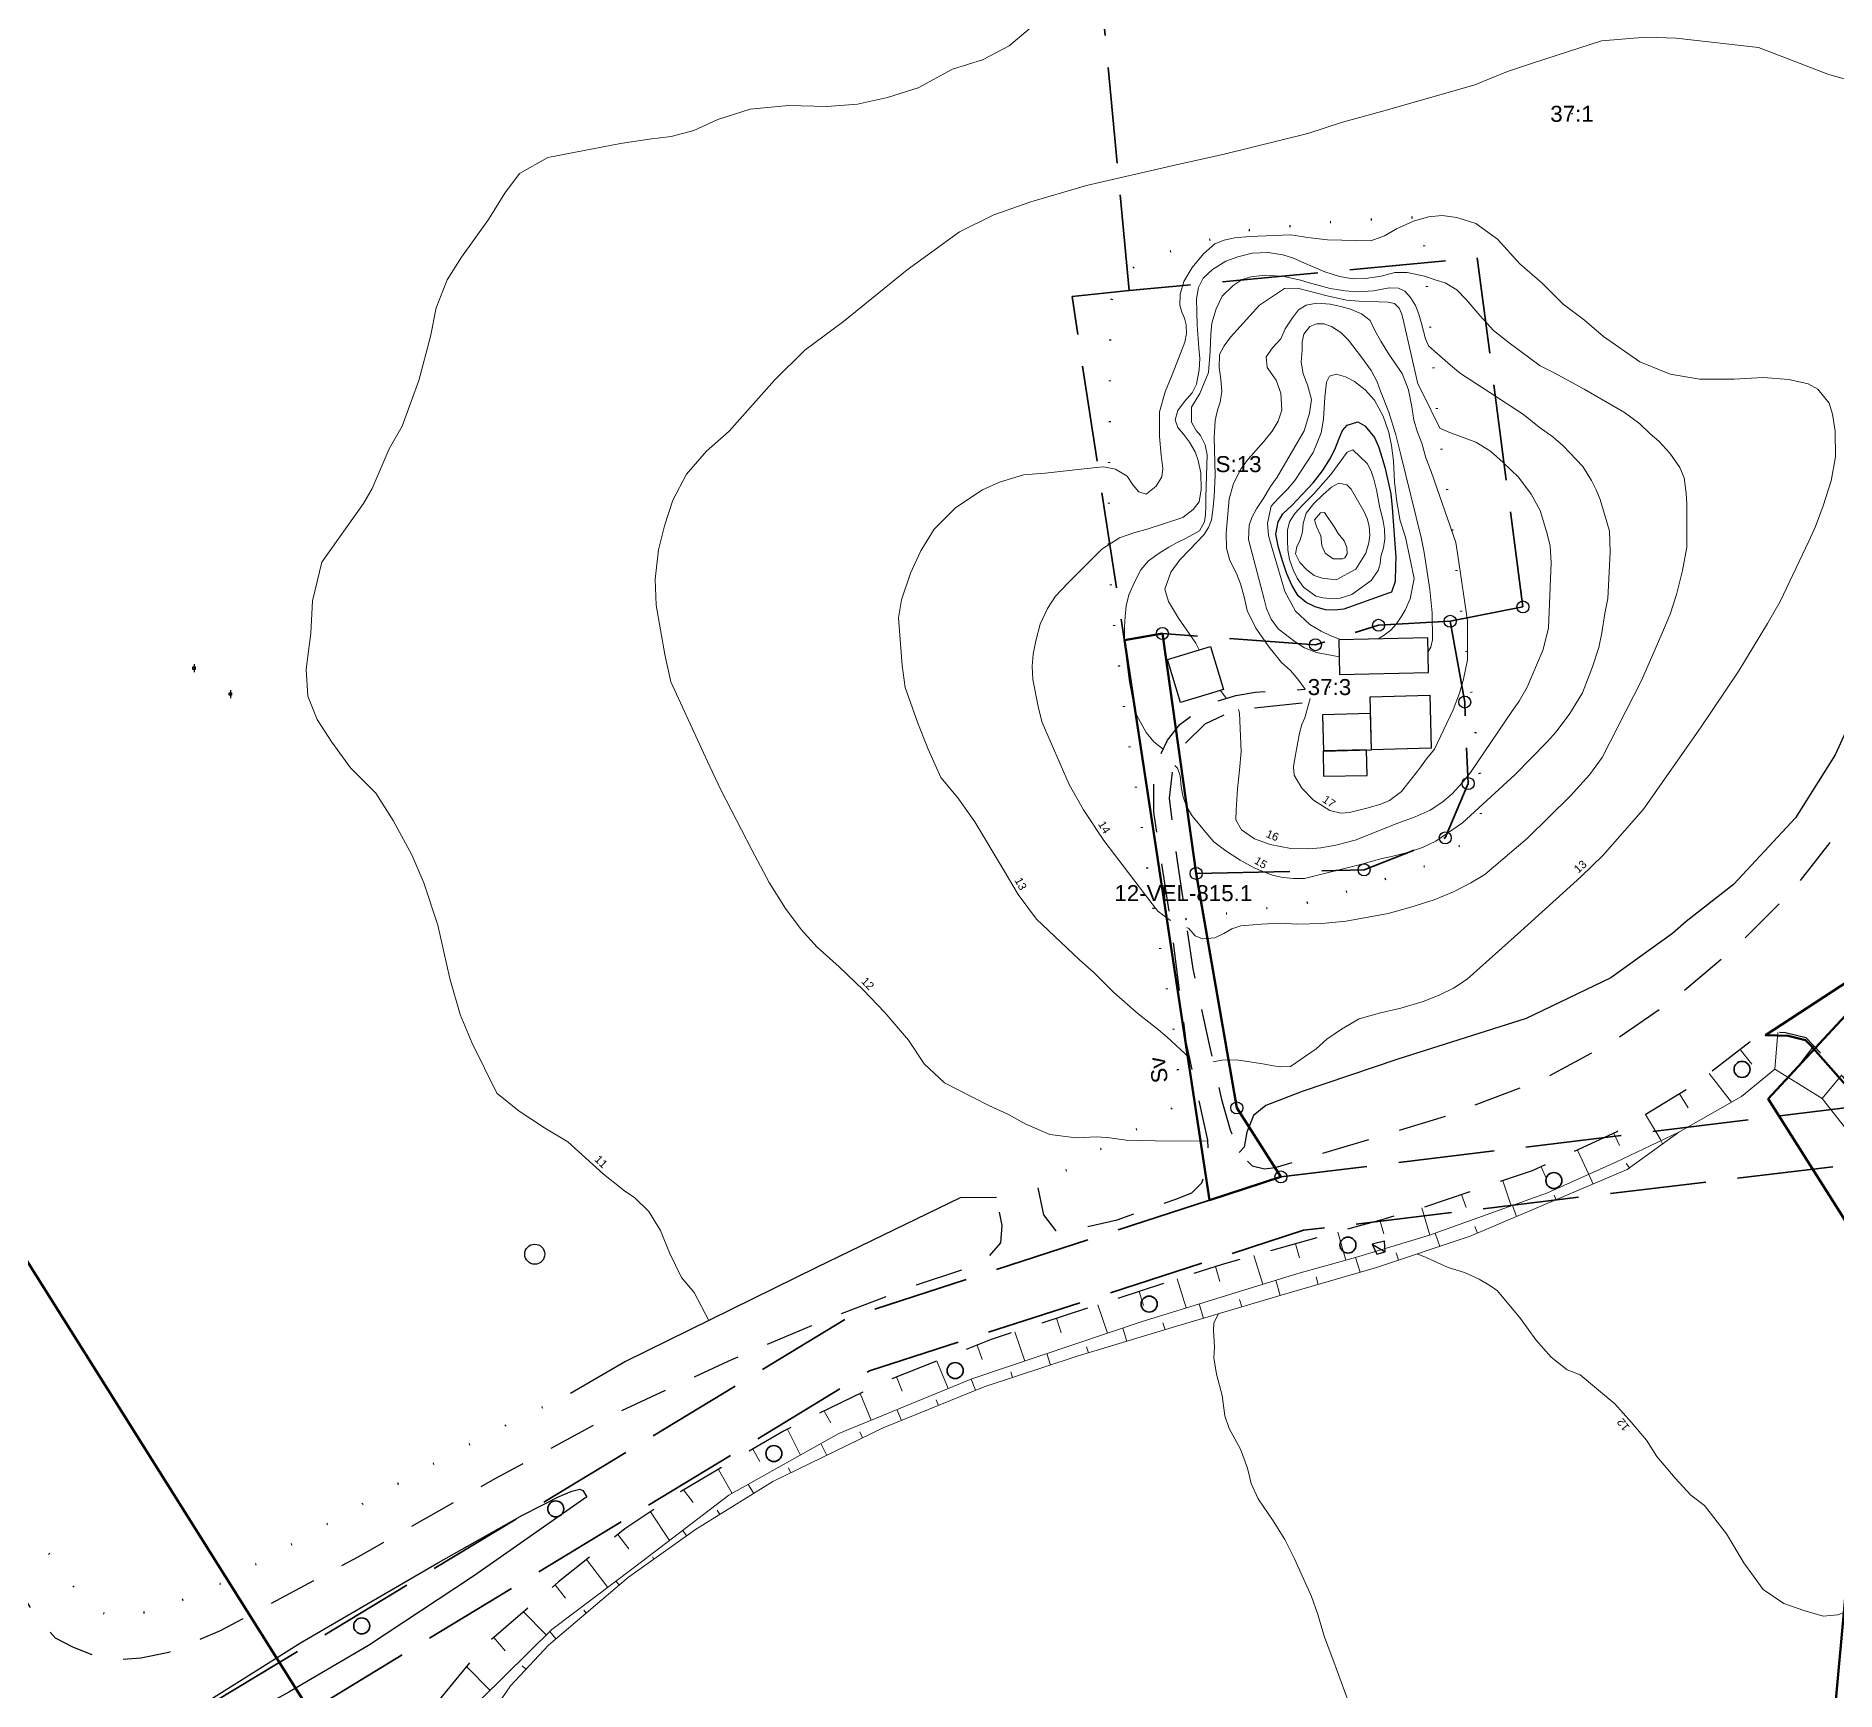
# Model space of a CAD drawing. Header units: metres. Extents: x 118176 to 120691, y 6147158 to 6149382.
# Drawn here: x 119574.7 to 119799.7, y 6147970.8 to 6148177.7 of the extents above; entities that cross this region are included whole.
import ezdxf
from ezdxf.enums import TextEntityAlignment as Align

# ---------------------------------------------------------------- set-up
doc = ezdxf.new("R2010")
doc.units = ezdxf.units.M
for name, pattern in [('Annan_avgränsning_körbana', [10, 6, -4]), ('Annan_gräns', [0]), ('Fastighetsgräns', [16, 12, -4]), ('Heldragen__fast_', [0]), ('Heldragen__skalber__', [0]), ('Heldragen_linje', [2, 1, 1]), ('Prickad__fast_', [5, 0, -5]), ('Servitutsområde', [0])]:
    doc.linetypes.add(name, pattern=pattern)
doc.layers.get('0').update_dxf_attribs({"color": 9})
for name, color, linetype, lineweight in [('BE.SK.L_LINE', 9, 'Heldragen_linje', 25), ('BET.SLÄ_LINE', 9, 'Heldragen_linje', 18), ('BOSTAD.T_LINE', 9, 'Heldragen_linje', 25), ('DIKE.K_LINE', 9, 'Heldragen_linje', 25), ('FASTGR_LINE', 7, 'Fastighetsgräns', 35), ('GAGR_LINE', 9, 'Servitutsområde', 70), ('HÖJD-10_LINE', 9, 'Heldragen__fast_', 25), ('HÖJDK-1_LINE', 9, 'Heldragen_linje', 18), ('HÖJDK-2_LINE', 9, 'Heldragen_linje', 18), ('HÖJDK-5_LINE', 9, 'Heldragen_linje', 18), ('KÖRBANK_LINE', 9, 'Annan_avgränsning_körbana', 25), ('REFUG.K_LINE', 9, 'Heldragen_linje', 25), ('RÄTTIGR_LINE', 9, 'Annan_gräns', 70), ('SKÄRMTT_LINE', 9, 'Heldragen_linje', 25), ('SLÄNTFO_LINE', 9, 'Heldragen_linje', 18), ('SLÄNTKR_LINE', 9, 'Heldragen_linje', 18), ('TBOSTT_LINE', 9, 'Heldragen_linje', 25), ('TSKÄRTT_LINE', 9, 'Heldragen_linje', 25), ('UTHUST_LINE', 9, 'Heldragen_linje', 25), ('ÄGOSL.K_LINE', 9, 'Prickad__fast_', 60)]:
    doc.layers.add(name, color=color, linetype=linetype, lineweight=lineweight)
for name, color, linetype in [('ELSTOLP_POINT', 9, 'Continuous'), ('FASTID_POINT', 9, 'Continuous'), ('FREGNRT_TEXT', 9, 'Continuous'), ('GRÄ_POINT', 9, 'Continuous'), ('HTXT1_TEXT', 9, 'Continuous'), ('HTXT2_TEXT', 9, 'Continuous'), ('HTXT5_TEXT', 9, 'Continuous'), ('P_POINT', 9, 'Continuous'), ('RUPPLYT_TEXT', 9, 'Continuous'), ('STOLP.B_POINT', 9, 'Continuous')]:
    doc.layers.add(name, color=color, linetype=linetype)
doc.styles.add('Standard_CAD', font='arial.ttf', dxfattribs={"height": 0.2})

# ---------------------------------------------------------------- blocks, each defined once
blk = doc.blocks.new('Belysningsstolpe')
at = {"color": 0, "linetype": 'Heldragen__skalber__', "lineweight": 35}
blk.add_circle((0, 0), 0.5, dxfattribs=at)
blk = doc.blocks.new('Polygonpunkt')
at = {"color": 0, "linetype": 'Heldragen__skalber__', "lineweight": 25}
blk.add_circle((0, 0), 0.5, dxfattribs=at)
blk = doc.blocks.new('Gränspunkt')
at = {"color": 0, "linetype": 'Heldragen__skalber__', "lineweight": 25}
blk.add_circle((0, 0), 0.5, dxfattribs=at)
blk = doc.blocks.new('Övr__elstolpe_')
at = {"color": 0, "linetype": 'Heldragen__skalber__', "lineweight": 25, "flags": 128}
for points in [[(-0.15, 0.15), (0.15, 0.15), (0.15, -0.15), (-0.15, -0.15), (-0.15, 0.15)], [(0, 0.5), (0, -0.5)]]:
    blk.add_lwpolyline(points, dxfattribs=at)
blk = doc.blocks.new('Rutnätspunkt_1')
at = {"color": 0, "linetype": 'Heldragen__skalber__', "lineweight": 25, "flags": 128}
for points in [[(-0.5, 0), (-0.08, 0)], [(0, 0.5), (0, 0.08)], [(0.5, 0), (0.08, 0)], [(0, -0.5), (0, -0.08)]]:
    blk.add_lwpolyline(points, dxfattribs=at)

msp = doc.modelspace()

# ---------------------------------------------------------------- linework, layer by layer
at = {"layer": 'BE.SK.L_LINE', "flags": 128}
msp.add_lwpolyline([(119741.717, 6148026.642), (119743.338, 6148025.684)], dxfattribs=at)
at = {"layer": 'BET.SLÄ_LINE', "flags": 128}
for points in [[(119792.422, 6148053.114), (119792.045, 6148048.514)], [(119787.694, 6148050.984), (119789.17, 6148049.176)], [(119796.926, 6148051.444), (119795.363, 6148049.436)], [(119783.848, 6148048.003), (119786.632, 6148044.401)], [(119800.396, 6148047.842), (119797.951, 6148044.859)], [(119780.14, 6148045.454), (119781.208, 6148043.695)], [(119775.873, 6148042.864), (119777.843, 6148039.62)], [(119771.919, 6148040.517), (119772.625, 6148038.988)], [(119767.373, 6148038.426), (119768.776, 6148035.382)], [(119778.008, 6148039.192), (119777.811, 6148039.604)], [(119762.826, 6148036.334), (119763.518, 6148034.835)], [(119773.888, 6148036.194), (119773.474, 6148036.762)], [(119758.042, 6148034.585), (119759.101, 6148031.454)], [(119769.322, 6148034.168), (119768.776, 6148035.382)], [(119752.884, 6148032.848), (119753.46, 6148031.244)], [(119759.738, 6148030.1), (119759.238, 6148031.503)], [(119764.717, 6148032.213), (119764.464, 6148032.775)], [(119742.659, 6148029.648), (119743.169, 6148027.937)], [(119747.924, 6148031.188), (119748.914, 6148027.806)], [(119737.421, 6148028.18), (119738.41, 6148024.667)], [(119750.163, 6148026.384), (119749.572, 6148028.042)], [(119754.884, 6148028.038), (119754.525, 6148028.863)], [(119726.924, 6148025.24), (119728.039, 6148021.649)], [(119732.13, 6148026.698), (119732.629, 6148024.949)], [(119740.211, 6148023.157), (119739.645, 6148025.011)], [(119744.983, 6148024.662), (119744.709, 6148025.557)], [(119722.115, 6148023.856), (119722.688, 6148022.014)], [(119734.964, 6148021.626), (119734.705, 6148022.596)], [(119712.597, 6148020.76), (119713.146, 6148018.989)], [(119717.355, 6148022.308), (119718.478, 6148018.694)], [(119730.21, 6148020.237), (119729.649, 6148022.147)], [(119707.404, 6148019.072), (119708.61, 6148015.526)], [(119720.617, 6148017.383), (119720.086, 6148019.191)], [(119725.413, 6148018.81), (119725.14, 6148019.74)], [(119702.256, 6148017.398), (119702.846, 6148015.591)], [(119711.031, 6148014.509), (119710.541, 6148016.177)], [(119715.821, 6148015.953), (119715.563, 6148016.832)], [(119692.345, 6148014.055), (119692.956, 6148012.258)], [(119697.065, 6148015.711), (119698.308, 6148012.058)], [(119706.243, 6148013.065), (119706.021, 6148013.823)], [(119687.276, 6148012.057), (119688.704, 6148008.605)], [(119701.51, 6148011.558), (119701.055, 6148012.983)], [(119682.263, 6148010.081), (119682.964, 6148008.31)], [(119692.127, 6148008.405), (119691.572, 6148009.783)], [(119696.754, 6148010.004), (119696.533, 6148010.695)], [(119677.714, 6148008.002), (119679.096, 6148004.664)], [(119687.494, 6148006.515), (119687.218, 6148007.198)], [(119673.219, 6148005.802), (119674.041, 6148004.35)], [(119682.862, 6148004.623), (119682.312, 6148005.983)], [(119668.636, 6148003.561), (119670.24, 6148000.305)], [(119678.023, 6148002.448), (119677.666, 6148003.189)], [(119664.303, 6148001.057), (119665.18, 6147999.508)], [(119673.53, 6148000.265), (119672.815, 6148001.748)], [(119659.992, 6147998.516), (119661.693, 6147995.512)], [(119669.038, 6147998.081), (119668.744, 6147998.691)], [(119655.65, 6147995.956), (119656.851, 6147994.386)], [(119664.408, 6147995.506), (119663.703, 6147996.639)], [(119660.169, 6147992.87), (119659.84, 6147993.399)], [(119651.514, 6147993.225), (119653.898, 6147989.645)], [(119647.405, 6147990.373), (119648.777, 6147988.579)], [(119656.023, 6147990.197), (119655.531, 6147990.892)], [(119643.5, 6147987.242), (119646.157, 6147983.768)], [(119651.94, 6147987.308), (119651.747, 6147987.582)], [(119647.6, 6147984.071), (119647.192, 6147984.549)], [(119639.608, 6147984.098), (119640.884, 6147982.426)], [(119635.638, 6147980.694), (119638.479, 6147977.821)], [(119643.444, 6147980.539), (119643.159, 6147980.916)], [(119631.911, 6147977.496), (119633.346, 6147975.83)], [(119639.679, 6147977.338), (119638.909, 6147978.245)], [(119628.497, 6147973.862), (119631.453, 6147970.871)], [(119635.938, 6147973.551), (119635.482, 6147973.978)]]:
    msp.add_lwpolyline(points, dxfattribs=at)
at = {"layer": 'BOSTAD.T_LINE', "flags": 128}
msp.add_lwpolyline([(119741.461, 6148095.075), (119748.927, 6148095.269), (119749.099, 6148088.633), (119741.633, 6148088.439), (119741.461, 6148095.075)], dxfattribs=at)
at = {"layer": 'DIKE.K_LINE', "flags": 128}
for points in [[(119823.32, 6148162.708), (119820.612, 6148152.861), (119815.853, 6148140.98), (119812.881, 6148128.965), (119810.687, 6148117.395), (119807.591, 6148105.567), (119803.523, 6148096.499), (119799.586, 6148087.807), (119794.602, 6148079.955), (119786.853, 6148071.605), (119780.953, 6148066.994), (119779.241, 6148065.506), (119771.557, 6148059.954), (119760.938, 6148054.881), (119744.916, 6148049.783), (119732.945, 6148045.727), (119728.409, 6148043.98), (119726.866, 6148042.744), (119726.051, 6148040.648), (119725.708, 6148038.767), (119725.096, 6148038.125)], [(119694.755, 6148032.508), (119690.205, 6148032.449), (119672.262, 6148023.732), (119648.373, 6148011.985), (119641.516, 6148007.983)]]:
    msp.add_lwpolyline(points, dxfattribs=at)
at = {"layer": 'FASTGR_LINE', "flags": 128}
for points in [[(119711.354, 6148145.841), (119702.855, 6148235.451)], [(119824.904, 6148180.8), (119822.315, 6148132.029), (119812.131, 6148045.063), (119730.308, 6148035.06)], [(119760.554, 6148106.291), (119754.841, 6148149.926), (119711.354, 6148145.841)], [(119711.354, 6148145.841), (119704.194, 6148145.085), (119721.391, 6148032.162)], [(119751.456, 6148104.506), (119760.554, 6148106.291)], [(119751.456, 6148104.506), (119742.515, 6148104.007), (119734.618, 6148101.581), (119715.487, 6148102.976), (119719.71, 6148072.989)], [(119751.456, 6148104.506), (119753.274, 6148094.416), (119753.711, 6148084.226), (119750.846, 6148077.434), (119740.699, 6148073.446), (119719.71, 6148072.989)], [(119719.71, 6148072.989), (119724.792, 6148043.685), (119730.308, 6148035.06)], [(119596.545, 6147960.795), (119678.887, 6148010.838), (119733.134, 6148028.39), (119811.396, 6148037.782), (119811.198, 6148035.889)], [(119721.391, 6148032.162), (119730.308, 6148035.06)], [(119721.391, 6148032.162), (119676.062, 6148017.397), (119551.669, 6147941.99), (119538.98, 6147942.771), (119532.406, 6147946.574), (119509.288, 6147981.926), (119498.671, 6147993.677), (119485.933, 6148004.147), (119475.349, 6148009.049), (119445.861, 6148006.115)]]:
    msp.add_lwpolyline(points, dxfattribs=at)
at = {"layer": 'GAGR_LINE', "flags": 128}
msp.add_lwpolyline([(119832.372, 6147730.09), (119828.175, 6147724.839), (119828.913, 6147720.726), (119831.883, 6147704.185), (119838.106, 6147674.931), (119845.791, 6147644.572), (119849.725, 6147631.648), (119840.661, 6147626.796), (119832.061, 6147660.074), (119823.883, 6147698.951), (119816.751, 6147740.814), (119812.207, 6147774.449), (119808.704, 6147818.815), (119806.629, 6147851.94), (119804.368, 6147895.771), (119803.042, 6147939.654), (119805.835, 6147976.74), (119809.242, 6148028.863), (119806.804, 6148036.438), (119804.644, 6148040.954), (119801.235, 6148046.165), (119796.504, 6148051.513), (119795.878, 6148052.139), (119793.722, 6148052.693), (119790.873, 6148052.761), (119801.313, 6148059.612), (119801.086, 6148058.329), (119801.853, 6148055.271), (119805.331, 6148051.591), (119809.507, 6148045.685), (119812.004, 6148040.369), (119814.103, 6148035.54), (119815.636, 6148029.979), (119816.057, 6148025.601), (119814.063, 6147999.114), (119812.551, 6147975.757), (119811.246, 6147956.431), (119811.049, 6147940.166), (119812.262, 6147908.367), (119814.149, 6147873.678), (119814.857, 6147853.93), (119816.005, 6147830.312), (119823.327, 6147823.821), (119895.71, 6147828.899), (119930.459, 6147831.275), (119965.217, 6147833.652), (119999.966, 6147836.028), (120034.714, 6147838.404), (120031.749, 6147891.37), (120033.741, 6147891.554), (120034.061, 6147888.151), (120036.709, 6147838.54), (120044.982, 6147771.812), (120046.498, 6147755.663), (120016.528, 6147753.395), (119987.532, 6147751.2), (119957.16, 6147748.9), (119957.981, 6147742.231), (119942.384, 6147740.597), (119924.12, 6147738.701), (119893.723, 6147735.367), (119863.336, 6147732.043), (119843.481, 6147730.712), (119834.401, 6147730.218), (119832.372, 6147730.09)], dxfattribs=at)
at = {"layer": 'HÖJD-10_LINE', "flags": 128}
for points in [[(119744.117, 6148108.14), (119743.877, 6148108.052), (119738.148, 6148106.004), (119736.996, 6148105.875), (119735.887, 6148105.955), (119734.604, 6148106.298), (119733.473, 6148106.834), (119732.462, 6148107.705), (119731.653, 6148109.001), (119731.061, 6148110.447), (119730.526, 6148111.945), (119729.992, 6148113.746), (119729.684, 6148115.405), (119729.973, 6148116.953), (119730.543, 6148117.931), (119731.666, 6148118.993), (119734.316, 6148121.788), (119735.513, 6148123.299), (119736.506, 6148124.907), (119737.13, 6148126.17), (119737.528, 6148127.256), (119738.013, 6148128.337), (119738.584, 6148129.025), (119739.934, 6148129.414), (119740.786, 6148128.926), (119740.826, 6148128.909)], [(119740.826, 6148128.909), (119742.002, 6148127.456), (119742.506, 6148126.332), (119742.975, 6148124.881), (119743.321, 6148123.61), (119744.055, 6148120.42), (119744.225, 6148118.728), (119744.673, 6148112.474), (119744.633, 6148111.472), (119744.599, 6148109.486), (119744.117, 6148108.14)]]:
    msp.add_lwpolyline(points, dxfattribs=at)
at = {"layer": 'HÖJDK-1_LINE', "flags": 128}
for points in [[(119825.091, 6148228.843), (119824.384, 6148226.714), (119821.052, 6148220.537), (119816.382, 6148217.217), (119811.309, 6148213.956), (119807.128, 6148210.339), (119803.43, 6148208.687), (119798.65, 6148207.485), (119787.966, 6148205.42), (119780.909, 6148205.193), (119771.211, 6148204.792), (119764.332, 6148203.681), (119759.21, 6148201.741), (119755.1, 6148199.718), (119751.964, 6148198.595), (119749.07, 6148196.619), (119745.897, 6148193.994), (119742.153, 6148191.393), (119734.65, 6148188.974), (119727.962, 6148188.522), (119715.422, 6148186.498), (119708.568, 6148183.819), (119704.218, 6148182.281), (119700.264, 6148179.729), (119696.338, 6148176.441), (119693.019, 6148174.674), (119689.246, 6148173.52), (119684.948, 6148171.159), (119681.117, 6148169.946), (119677.397, 6148169.12), (119673.549, 6148168.825), (119668.768, 6148168.951), (119663.96, 6148168.506), (119659.93, 6148167.211), (119656.913, 6148165.831), (119654.106, 6148165.072), (119651.358, 6148164.756), (119647.768, 6148164.215), (119638.688, 6148162.451), (119635.123, 6148160.452), (119633.29, 6148158.024), (119631.255, 6148154.73), (119627.899, 6148150.015), (119626.096, 6148147.172), (119624.734, 6148143.691), (119624.004, 6148140.082), (119622.534, 6148134.599), (119620.484, 6148128.911), (119618.856, 6148126.054), (119616.721, 6148121.087), (119615.625, 6148119.211), (119610.404, 6148111.899), (119609.245, 6148107.082), (119609.046, 6148103.036), (119608.482, 6148098.507), (119608.681, 6148095.162), (119609.849, 6148092.243), (119611.667, 6148089.415), (119614.002, 6148086.189), (119617.189, 6148083.025), (119619.359, 6148079.622), (119621.654, 6148075.3), (119623.16, 6148071.833), (119624.925, 6148066.532), (119626.402, 6148059.867), (119627.732, 6148055.353), (119629.159, 6148051.865), (119632.314, 6148045.528), (119635.076, 6148043.266), (119638.258, 6148041.182), (119641.16, 6148039.431), (119645.62, 6148035.419), (119648.251, 6148033.329), (119649.564, 6148032.441), (119651.317, 6148030.754), (119652.735, 6148028.368), (119653.879, 6148025.561), (119655.362, 6148022.508), (119656.946, 6148020.618), (119658.779, 6148017.102)], [(119718.919, 6148049.909), (119716.046, 6148052.56), (119714.769, 6148053.661), (119712.448, 6148055.459), (119709.417, 6148058.102), (119707.004, 6148060.538), (119705.096, 6148062.236), (119699.76, 6148067.29), (119697.459, 6148070.354), (119695.699, 6148073.336), (119692.03, 6148079.435), (119689.905, 6148082.424), (119687.79, 6148085.002), (119686.216, 6148088.528), (119684.921, 6148091.786), (119683.33, 6148096.243), (119682.949, 6148098.969), (119682.506, 6148104.918), (119682.894, 6148107.197), (119683.984, 6148110.504), (119685.277, 6148113.329), (119686.96, 6148116.017), (119689.675, 6148118.719), (119693, 6148120.92), (119695.132, 6148121.871), (119698.138, 6148122.81), (119700.822, 6148122.998), (119707.205, 6148123.709), (119708.127, 6148123.807), (119709.647, 6148123.509), (119711.084, 6148122.63), (119711.814, 6148121.561), (119712.534, 6148120.673), (119713.477, 6148120.398), (119714.694, 6148121.389), (119715.427, 6148122.576), (119715.554, 6148123.579), (119715.327, 6148125.247), (119715.126, 6148127.6), (119715.146, 6148130.682), (119715.835, 6148133.186), (119716.72, 6148135.298), (119718.293, 6148139.369), (119718.498, 6148140.462), (119718.442, 6148141.54), (119718.231, 6148142.408), (119717.899, 6148143.147), (119717.682, 6148143.996), (119717.727, 6148145.396), (119718.154, 6148146.962), (119719.196, 6148148.704), (119720.608, 6148150.413), (119722.049, 6148151.676), (119723.197, 6148152.133), (119724.484, 6148152.41), (119726.361, 6148152.593), (119731.55, 6148152.782), (119733.675, 6148152.466), (119736.126, 6148152.191), (119741.538, 6148152.035), (119743.263, 6148152.679), (119744.752, 6148153.565), (119746.884, 6148154.522), (119748.739, 6148155.042), (119750.457, 6148155.205), (119752.277, 6148154.954), (119754.675, 6148154.239), (119757.37, 6148152.277), (119760.154, 6148149.186), (119762.953, 6148146.763), (119765.599, 6148144.133), (119768.263, 6148142.13), (119770.621, 6148140.079), (119775.177, 6148136.918), (119778.948, 6148135.372), (119782.648, 6148134.76), (119786.971, 6148134.77), (119790.592, 6148134.979), (119793.795, 6148134.73), (119796.206, 6148134.181), (119797.404, 6148133.521), (119798.812, 6148131.775), (119799.248, 6148130.394), (119799.584, 6148128.25), (119799.622, 6148125.054), (119799.068, 6148122.038), (119798.1, 6148118.914), (119797.143, 6148116.369), (119796.295, 6148114.537), (119792.717, 6148106.996), (119791.136, 6148104.219), (119787.525, 6148098.318), (119782.751, 6148091.174), (119775.615, 6148081.012), (119770.59, 6148075.269), (119767.786, 6148072.579), (119760.286, 6148065.795), (119753.6, 6148059.8), (119751.894, 6148058.666), (119750.077, 6148057.797), (119748.093, 6148056.997), (119745.306, 6148056.149), (119742.768, 6148055.591), (119740.097, 6148054.826), (119737.858, 6148053.55), (119736.033, 6148052.286), (119734.704, 6148051.076), (119731.519, 6148048.853), (119730.278, 6148048.817), (119729.33, 6148048.94), (119728.027, 6148049.187), (119725.032, 6148049.658), (119723.877, 6148049.685), (119722.938, 6148049.637), (119721.83, 6148049.429)], [(119733.331, 6148096.02), (119732.409, 6148097.269), (119731.491, 6148098.336), (119730.359, 6148099.351), (119728.841, 6148101.27), (119727.18, 6148103.647), (119726.095, 6148105.871), (119725.702, 6148107.544), (119725.245, 6148109.174), (119724.766, 6148110.475), (119723.921, 6148112.118), (119723.514, 6148113.654), (119723.473, 6148115.501), (119723.817, 6148119.827), (119724.376, 6148121.707), (119725.322, 6148123.593), (119726.211, 6148124.767), (119728.169, 6148126.96), (119729.207, 6148128.249), (119729.96, 6148129.529), (119730.408, 6148130.901), (119730.274, 6148133.023), (119729.711, 6148134.647), (119728.566, 6148136.202), (119728.451, 6148137.559), (119729.269, 6148138.676), (119730.312, 6148139.797), (119730.853, 6148141.039), (119731.747, 6148142.447), (119732.495, 6148143.433), (119733.475, 6148144.03), (119734.787, 6148144.275), (119736.47, 6148144.134), (119737.806, 6148143.863), (119739.018, 6148143.494), (119740.383, 6148142.942), (119741.463, 6148142.087), (119741.995, 6148140.927), (119742.781, 6148139.508), (119743.878, 6148137.778), (119745.449, 6148135.49), (119746.24, 6148133.431), (119746.648, 6148131.309), (119746.91, 6148129.626), (119747.391, 6148128.146), (119747.905, 6148126.766), (119748.402, 6148124.942), (119749.08, 6148123.214), (119752.181, 6148114.355), (119752.422, 6148112.74), (119753.619, 6148104.547), (119753.635, 6148099.675), (119753.106, 6148097.269), (119752.635, 6148095.514), (119751.826, 6148093.424), (119749.49, 6148088.534), (119748.52, 6148087.296), (119747.675, 6148086.131), (119745.375, 6148083.228), (119743.889, 6148082.093), (119742.797, 6148081.644), (119741.196, 6148081.208), (119738.877, 6148080.629), (119737.797, 6148080.532), (119736.403, 6148080.874), (119734.38, 6148082.132), (119732.897, 6148083.67), (119731.961, 6148085.293), (119731.869, 6148086.304), (119732.047, 6148087.358), (119732.633, 6148090.509), (119732.908, 6148091.591), (119733.3, 6148092.45), (119733.771, 6148094.095), (119733.944, 6148094.847)], [(119737.849, 6148102.208), (119736.478, 6148102.728), (119735.319, 6148103.275), (119733.919, 6148104.089), (119732.12, 6148105.786), (119730.776, 6148108.222), (119730.345, 6148109.795), (119729.245, 6148113.48), (119728.749, 6148115.209), (119728.643, 6148116.771), (119729.102, 6148118.913), (119729.994, 6148119.894), (119731.145, 6148121.009), (119732.022, 6148122.089), (119734.317, 6148125.586), (119735.319, 6148128.073), (119735.629, 6148129.759), (119735.782, 6148132.528), (119735.993, 6148134.398), (119736.379, 6148135.156), (119737.221, 6148135.372), (119738.369, 6148135.066), (119739.481, 6148134.465), (119740.824, 6148133.419), (119741.98, 6148132.154), (119743.093, 6148130.148), (119743.798, 6148128.087), (119744.142, 6148126.465), (119744.365, 6148124.551), (119744.491, 6148121.954), (119744.807, 6148119.426), (119745.225, 6148117.056), (119745.873, 6148115.027), (119746.951, 6148109.857), (119746.443, 6148107.307), (119745.838, 6148105.877), (119745.342, 6148105.046), (119744.721, 6148104.154), (119744.042, 6148103.391), (119743.211, 6148102.751), (119742.459, 6148102.307)], [(119741.578, 6148109.609), (119739.168, 6148107.856), (119737.703, 6148107.398), (119736.885, 6148107.322), (119735.544, 6148107.43), (119734.665, 6148107.638), (119733.136, 6148108.781), (119732.332, 6148109.913), (119731.835, 6148110.939), (119731.392, 6148112.21), (119731.188, 6148113.381), (119731.107, 6148114.584), (119731.132, 6148115.889), (119731.383, 6148116.946), (119732.028, 6148117.959), (119733.024, 6148119.071), (119734.376, 6148120.378), (119736.558, 6148122.837), (119738.584, 6148125.629), (119739.273, 6148125.924)], [(119739.273, 6148125.924), (119741.078, 6148124.242), (119741.587, 6148123.284), (119741.899, 6148122.277), (119742.252, 6148120.944), (119742.625, 6148118.908), (119743.064, 6148117.005), (119743.248, 6148116.021), (119743.307, 6148114.792), (119743.119, 6148113.677), (119742.806, 6148112.619), (119742.696, 6148111.684), (119742.471, 6148110.861), (119741.578, 6148109.609)], [(119738.306, 6148112.433), (119737.987, 6148112.306), (119736.846, 6148112.326), (119735.85, 6148113.021), (119735.42, 6148113.962), (119735.28, 6148115.198), (119734.739, 6148116.351), (119734.508, 6148117.179), (119735.242, 6148118.054), (119735.748, 6148118.114)], [(119735.735, 6148118.112), (119737.05, 6148116.192), (119737.468, 6148115.487), (119738.21, 6148114.577), (119738.547, 6148113.734), (119738.582, 6148112.926), (119738.306, 6148112.433)]]:
    msp.add_lwpolyline(points, dxfattribs=at)
at = {"layer": 'HÖJDK-2_LINE', "flags": 128}
for points in [[(119721.172, 6148039.57), (119716.451, 6148039.524), (119710.954, 6148039.646), (119708.899, 6148039.961), (119707.296, 6148040.06), (119704.701, 6148039.964), (119701.427, 6148040.384), (119698.436, 6148041.672), (119696.24, 6148042.886), (119693.813, 6148043.984), (119688.264, 6148046.832), (119685.704, 6148049.218), (119683.736, 6148052.167), (119680.8, 6148055.594), (119678.087, 6148058.444), (119675.1, 6148061.327), (119672.331, 6148063.772), (119670.354, 6148065.992), (119668.366, 6148068.612), (119666.338, 6148071.84), (119664.179, 6148075.938), (119660.297, 6148083.457), (119658.621, 6148086.991), (119654.058, 6148096.925), (119653.285, 6148100.339), (119652.205, 6148106.528), (119652.099, 6148109.756), (119652.489, 6148113.417), (119653.25, 6148116.446), (119654.308, 6148119.646), (119656.005, 6148122.882), (119658.52, 6148125.757), (119661.339, 6148128.28), (119667.003, 6148134.649), (119670.816, 6148138.395), (119675.64, 6148141.984), (119683.572, 6148148.421), (119690.147, 6148153.164), (119694.429, 6148155.284), (119699.054, 6148156.924), (119706.002, 6148158.981), (119717.203, 6148161.53), (119723.057, 6148162.838), (119733.665, 6148165.464), (119738.006, 6148166.87), (119743.328, 6148168.352), (119754.542, 6148171.547), (119758.625, 6148173.205), (119761.884, 6148174.315), (119770.386, 6148177.028), (119775.972, 6148177.49), (119779.707, 6148177.368), (119790.008, 6148176.194), (119793.57, 6148174.82), (119798.67, 6148172.898), (119809.512, 6148169.777), (119812.473, 6148169.023), (119813.389, 6148168.937), (119814.85, 6148168.964), (119816.561, 6148169.215), (119818.635, 6148170.347), (119820.545, 6148172.147), (119821.373, 6148173.477), (119822.083, 6148174.968), (119822.579, 6148176.488)], [(119716.511, 6148067.095), (119714.925, 6148068.268), (119713.904, 6148069.553), (119708.167, 6148077.127), (119705.616, 6148080.943), (119703.825, 6148084.121), (119700.472, 6148091.849), (119699.992, 6148093.666), (119699.298, 6148097.24), (119699.214, 6148098.897), (119699.32, 6148100.397), (119699.65, 6148102.08), (119700.226, 6148104.13), (119701.13, 6148106.102), (119702.116, 6148107.649), (119703.656, 6148109.273), (119707.909, 6148113.538), (119710.129, 6148114.932), (119711.909, 6148115.57), (119713.706, 6148116.059), (119718.034, 6148117.495), (119719.345, 6148118.482), (119720.094, 6148119.426), (119720.342, 6148120.977), (119720.293, 6148123.045), (119719.963, 6148124.61), (119719.599, 6148125.689), (119718.883, 6148126.883), (119718.137, 6148127.873), (119717.411, 6148128.739), (119717.069, 6148129.665), (119717.413, 6148130.837), (119718.248, 6148131.975), (119719.226, 6148133.062), (119719.756, 6148134.159), (119720.094, 6148135.951), (119720.151, 6148137.337), (119720.048, 6148138.652), (119719.85, 6148141.55), (119719.77, 6148144.804), (119719.981, 6148146.2), (119720.595, 6148147.38), (119721.763, 6148148.464), (119723.434, 6148149.496), (119724.898, 6148150.055), (119726.721, 6148150.512), (119728.708, 6148150.587), (119730.531, 6148150.285), (119731.873, 6148149.895), (119732.858, 6148149.432), (119735.808, 6148148.158), (119737.631, 6148147.582), (119739.348, 6148147.321), (119740.89, 6148147.344), (119742.838, 6148147.633), (119744.543, 6148148.078), (119746.101, 6148148.112), (119748.267, 6148147.616), (119749.705, 6148147.126), (119750.844, 6148146.794), (119752.31, 6148145.928), (119753.476, 6148144.731), (119755.201, 6148142.689), (119756.86, 6148140.866), (119758.813, 6148139.305), (119762.71, 6148136.451), (119764.463, 6148135.558), (119768.225, 6148133.525), (119773.265, 6148130.581), (119775.173, 6148129.168), (119776.474, 6148127.931), (119777.523, 6148127.005), (119778.898, 6148125.498), (119780.166, 6148123.742), (119780.717, 6148122.422), (119780.955, 6148120.513), (119781.044, 6148119.144), (119781.021, 6148113.763), (119780.497, 6148110.863), (119779.763, 6148107.859), (119778.974, 6148105.383), (119777.785, 6148102.634), (119775.389, 6148097.114), (119770.445, 6148087.483), (119768.871, 6148085.311), (119766.507, 6148082.7), (119761.118, 6148077.396), (119755.789, 6148072.864), (119754.034, 6148071.817), (119751.862, 6148070.703), (119749.478, 6148069.7), (119746.548, 6148068.766), (119743.691, 6148068.001), (119738.472, 6148067.007), (119735.424, 6148066.721), (119732.28, 6148066.647), (119730.252, 6148066.779), (119727.85, 6148066.673), (119725.274, 6148066.461), (119724.152, 6148066.068), (119723.162, 6148065.502), (119722.035, 6148064.951), (119720.491, 6148064.817), (119719.594, 6148065.179), (119718.805, 6148066.091), (119718.542, 6148066.236)], [(119720.073, 6148100.947), (119719.66, 6148101.766), (119717.489, 6148104.891), (119716.233, 6148106.963), (119715.802, 6148108.507), (119716.555, 6148110.656), (119717.672, 6148112.2), (119718.895, 6148113.434), (119720.654, 6148115.302), (119721.236, 6148116.225), (119721.621, 6148117.174), (119721.81, 6148118.413), (119721.956, 6148120.109), (119722.09, 6148122.769), (119721.941, 6148127.46), (119722.074, 6148129.598), (119722.385, 6148130.896), (119722.728, 6148131.904), (119722.921, 6148133.226), (119722.791, 6148134.748), (119722.574, 6148136.237), (119722.63, 6148137.857), (119723.192, 6148138.946), (119724, 6148140.002), (119727.637, 6148144.032), (119730.757, 6148146.085), (119732.358, 6148146.148), (119733.684, 6148145.821), (119736.087, 6148145.177), (119738.514, 6148144.656), (119740.086, 6148144.505), (119741.501, 6148144.462), (119743.684, 6148144.383), (119744.483, 6148144.203), (119745.103, 6148143.633), (119745.432, 6148142.879), (119745.649, 6148141.845), (119747.427, 6148134.189), (119747.951, 6148133.132), (119750.16, 6148128.63), (119751.374, 6148128.098), (119752.678, 6148127.658), (119754.687, 6148126.881), (119756.479, 6148125.763), (119758.084, 6148124.36), (119759.989, 6148122.51), (119761.565, 6148120.398), (119762.72, 6148118.333), (119763.512, 6148115.716), (119763.967, 6148113.949), (119764.085, 6148111.794), (119763.759, 6148103.696), (119763.098, 6148100.991), (119762.387, 6148099.308), (119761.066, 6148096.279), (119760.085, 6148094.532), (119759.149, 6148093.222), (119754.02, 6148085.607), (119752.957, 6148084.307), (119751.695, 6148082.939), (119750.435, 6148081.847), (119748.962, 6148080.896), (119747.085, 6148080.048), (119744.911, 6148079.292), (119739.603, 6148077.161), (119737.161, 6148076.505), (119735.294, 6148076.192), (119733.759, 6148076.081), (119731.531, 6148076.118), (119728.979, 6148076.607), (119727.021, 6148077.33), (119725.367, 6148078.456), (119724.68, 6148079.708), (119724.709, 6148080.89), (119724.863, 6148083.549), (119725.131, 6148085.883), (119725.332, 6148088.236), (119725.142, 6148093.012), (119724.999, 6148093.46)], [(119737.585, 6148100.064), (119734.768, 6148100.598), (119733.249, 6148101.194), (119732.09, 6148101.932), (119729.963, 6148103.546), (119729.105, 6148104.756), (119728.512, 6148106.12), (119728.23, 6148107.268), (119726.265, 6148114.712), (119726.342, 6148116.523), (119726.686, 6148117.468), (119727.231, 6148118.544), (119728.093, 6148119.79), (119729.02, 6148121.334), (119729.836, 6148122.507), (119733.198, 6148128.315), (119733.887, 6148130.495), (119734.129, 6148132.212), (119733.636, 6148134.037), (119733.083, 6148135.418), (119732.832, 6148136.895), (119732.953, 6148138.4), (119732.953, 6148139.447), (119733.176, 6148140.387), (119733.929, 6148141.355), (119734.75, 6148141.675), (119735.687, 6148141.68), (119736.632, 6148141.332), (119737.776, 6148140.58), (119738.752, 6148139.623), (119740.388, 6148137.523), (119741.588, 6148135.847), (119742.317, 6148134.446), (119742.762, 6148133.272), (119743.781, 6148130.632), (119744.655, 6148127.816), (119745.29, 6148125.293), (119747.826, 6148114.974), (119748.219, 6148113.088), (119748.924, 6148108.461), (119749.229, 6148105.576), (119749.245, 6148102.183), (119749.032, 6148101.261), (119748.701, 6148100.716)], [(119739.678, 6148111.011), (119737.225, 6148109.687), (119735.451, 6148109.903), (119734.471, 6148110.237), (119733.544, 6148110.943), (119732.675, 6148111.848), (119732.136, 6148112.932), (119732.281, 6148113.83), (119732.727, 6148114.679), (119732.991, 6148115.665), (119733.101, 6148116.744), (119733.476, 6148118.011), (119734.413, 6148119.21), (119735.59, 6148120.364), (119736.606, 6148121.28), (119737.548, 6148121.752), (119738.559, 6148121.548), (119739.071, 6148121.008)], [(119739.071, 6148121.008), (119740.654, 6148118.265), (119741.067, 6148117.34), (119741.343, 6148116.377), (119741.405, 6148115.259), (119741.273, 6148114.304), (119740.897, 6148113.031), (119739.678, 6148111.011)], [(119723.452, 6148094.877), (119722.744, 6148095.871)], [(119806.403, 6147979.623), (119806.365, 6147979.662), (119803.209, 6147980.944), (119801.505, 6147980.975), (119799.896, 6147980.336), (119798.096, 6147980.178), (119795.668, 6147980.88), (119793.171, 6147981.762), (119790.6, 6147983.513), (119788.18, 6147986.825), (119786.004, 6147990.449), (119783.229, 6147993.991), (119781.555, 6147995.312), (119779.587, 6147997.434), (119777.295, 6148000.133), (119775.985, 6148002.154), (119774.111, 6148004.392), (119772.02, 6148006.711), (119767.698, 6148010.311), (119766.099, 6148010.953), (119764.068, 6148012.558), (119762.176, 6148014.686), (119760.253, 6148017.357), (119757.38, 6148020.837), (119756.41, 6148021.509), (119755.103, 6148022.28), (119753.243, 6148023.11), (119751.223, 6148023.742), (119748.451, 6148025.007), (119747.352, 6148025.449)], [(119722.456, 6148017.93), (119721.903, 6148016.772), (119721.886, 6148015.906), (119721.994, 6148013.806), (119721.907, 6148012.443), (119722.267, 6148010.407), (119722.961, 6148007.742), (119723.295, 6148005.213), (119723.834, 6148003.639), (119725.272, 6148001.06), (119726.123, 6147998.685), (119726.576, 6147996.754), (119727.459, 6147994.852), (119729.325, 6147992.104), (119730.781, 6147989.769), (119732.017, 6147987.341), (119734.135, 6147982.626), (119734.911, 6147980.369), (119735.731, 6147977.556), (119736.906, 6147974.478), (119739.205, 6147968.23), (119739.57, 6147965.644), (119739.865, 6147962.657), (119740.052, 6147957.888), (119739.779, 6147954.026), (119739.532, 6147951.924), (119738.988, 6147948.447), (119738.698, 6147945.824), (119738.216, 6147942.693), (119737.944, 6147941.357), (119737.675, 6147940.317), (119737.085, 6147939.175), (119735.928, 6147937.146), (119734.688, 6147935.597), (119733.338, 6147934.071), (119732.268, 6147932.577), (119731.841, 6147931.83), (119730.942, 6147929.328), (119730.724, 6147928.394), (119730.135, 6147927.452), (119729.525, 6147926.649), (119728.975, 6147925.284), (119728.566, 6147923.752), (119728.617, 6147922.812), (119728.859, 6147921.377), (119728.982, 6147920.177), (119729.199, 6147919.075), (119729.351, 6147917.977), (119729.992, 6147914.606), (119730.593, 6147913.022), (119732.091, 6147909.466), (119732.408, 6147908.122), (119732.541, 6147906.82), (119732.768, 6147905.702), (119732.888, 6147904.819), (119732.95, 6147903.672), (119732.821, 6147902.828), (119732.186, 6147902.287), (119730.507, 6147902.58), (119729.205, 6147903.224), (119728.359, 6147903.318), (119727.574, 6147903.038), (119723.322, 6147901.71), (119721.52, 6147901.059), (119720.317, 6147900.591), (119719.021, 6147900.371), (119717.359, 6147900.517), (119715.263, 6147901.232), (119713.644, 6147902.073), (119712.529, 6147903.017), (119711.028, 6147904.637), (119708.383, 6147907.695), (119707.923, 6147909.146), (119707.642, 6147910.577), (119708.081, 6147912.486), (119708.404, 6147914.555), (119709.003, 6147916.494), (119710.96, 6147919.739), (119712.229, 6147922.139), (119711.913, 6147924.764), (119710.661, 6147927.469), (119709.391, 6147928.477), (119707.564, 6147929.493), (119705.839, 6147930.002), (119703.479, 6147930.106), (119701.041, 6147929.884), (119698.763, 6147929.986), (119696.353, 6147930.926), (119693.969, 6147932.231), (119690.968, 6147934.045), (119687.731, 6147935.351), (119685.294, 6147935.526), (119682.842, 6147935.118), (119680.034, 6147934.342), (119675.43, 6147933.104), (119672.865, 6147932.654), (119667.962, 6147931.751), (119665.438, 6147931.105), (119662.736, 6147930.279), (119656.127, 6147928.626), (119649.061, 6147927.111), (119646.491, 6147926.981), (119640.701, 6147926.461), (119638.898, 6147926.08), (119635.575, 6147925.625), (119630.816, 6147924.798), (119627.962, 6147923.389), (119626.863, 6147922.081), (119626.341, 6147920.893), (119624.707, 6147917.37), (119624.65, 6147917.257)]]:
    msp.add_lwpolyline(points, dxfattribs=at)
at = {"layer": 'HÖJDK-5_LINE', "flags": 128}
msp.add_lwpolyline([(119715.595, 6148088.517), (119714.425, 6148089.452), (119713.467, 6148090.622), (119712.257, 6148092.828), (119711.737, 6148094.958), (119711.348, 6148097.187), (119710.767, 6148101.854), (119710.763, 6148103.788), (119710.834, 6148105.091), (119710.965, 6148106.444), (119711.308, 6148107.823), (119712.015, 6148109.396), (119712.789, 6148110.951), (119713.74, 6148112.08), (119715.073, 6148113.015), (119716.285, 6148113.788), (119717.317, 6148114.362), (119718.285, 6148114.807), (119719.387, 6148115.399), (119720.121, 6148115.828), (119720.734, 6148116.93), (119720.858, 6148117.829), (119720.901, 6148118.899), (119720.901, 6148119.973), (119720.991, 6148122.692), (119721.064, 6148125.316), (119720.822, 6148126.544), (119720.239, 6148127.715), (119719.695, 6148128.351), (119719.131, 6148129.41), (119719.111, 6148131.283), (119720.159, 6148132.969), (119721.254, 6148135.602), (119721.476, 6148138.284), (119721.526, 6148140.372), (119721.649, 6148141.767), (119722.213, 6148143.572), (119722.951, 6148145.13), (119724.32, 6148146.49), (119725.46, 6148147.217), (119726.53, 6148147.552), (119728.39, 6148147.764), (119730.69, 6148147.595), (119732.749, 6148147.122), (119733.718, 6148146.827), (119736.461, 6148146.114), (119738.34, 6148145.822), (119739.845, 6148145.694), (119741.862, 6148145.802), (119743.844, 6148146.188), (119745.011, 6148146.148), (119745.808, 6148145.743), (119746.485, 6148144.976), (119747.116, 6148143.98), (119747.545, 6148142.877), (119747.891, 6148141.737), (119748.357, 6148139.817), (119748.745, 6148138.923), (119749.495, 6148138.259), (119751.489, 6148136.496), (119752.766, 6148135.492), (119756.407, 6148133.116), (119760.614, 6148130.342), (119762.566, 6148128.78), (119764.294, 6148127.537), (119765.603, 6148126.414), (119768.042, 6148123.869), (119769.113, 6148122.099), (119769.728, 6148120.913), (119770.197, 6148119.723), (119771.356, 6148115.758), (119771.454, 6148113.163), (119771.178, 6148107.347), (119770.799, 6148105.475), (119770.395, 6148103.055), (119770.061, 6148101.248), (119769.254, 6148098.828), (119768.005, 6148095.552), (119766.413, 6148092.997), (119764.7, 6148090.67), (119763.571, 6148089.429), (119759.581, 6148085.339), (119753.013, 6148079.312), (119749.682, 6148077.014), (119748.002, 6148076.236), (119745.944, 6148075.556), (119744.122, 6148075.1), (119742.752, 6148074.818), (119740.589, 6148074.198), (119733.245, 6148072.379), (119731.868, 6148072.364), (119730.57, 6148072.5), (119729.363, 6148072.755), (119728.235, 6148073.148), (119726.953, 6148073.7), (119725.206, 6148074.671), (119723.416, 6148075.811), (119721.929, 6148076.956), (119720.926, 6148078.1), (119719.217, 6148080.202), (119718.554, 6148081.281), (119718.094, 6148082.505), (119717.844, 6148083.817), (119717.693, 6148085.205), (119717.396, 6148086.16), (119717.031, 6148086.465)], dxfattribs=at)
at = {"layer": 'KÖRBANK_LINE', "flags": 128}
for points in [[(119305.034, 6148433.259), (119324.814, 6148398.983), (119348.393, 6148357.067), (119368.927, 6148321.394), (119392.954, 6148280.873), (119414.513, 6148244.436), (119440.087, 6148201.324), (119464.359, 6148160.486), (119489.688, 6148117.552), (119518.273, 6148070.56), (119547.374, 6148023.883), (119565.143, 6147995.135), (119574.755, 6147979.989), (119577.112, 6147977.445), (119579.25, 6147976.353), (119582.141, 6147975.199), (119584.329, 6147974.722), (119587.788, 6147974.977), (119591.284, 6147975.651), (119597.769, 6147978.358), (119615.033, 6147987.632), (119632.175, 6147997.403), (119646.142, 6148005.026), (119661.208, 6148012.042), (119672.631, 6148016.918), (119684.883, 6148021.634), (119691.325, 6148023.757), (119693.421, 6148024.66), (119695.293, 6148026.825), (119695.466, 6148028.988), (119694.755, 6148032.508)], [(119732.966, 6148094.265), (119724.544, 6148093.414), (119720.795, 6148091.633), (119718.192, 6148089.09), (119716.735, 6148085.795), (119716.338, 6148082.389), (119717.294, 6148074.88), (119719.287, 6148061.077), (119721.392, 6148051.389), (119722.874, 6148044.752), (119723.975, 6148040.951), (119725.096, 6148038.125), (119726.706, 6148036.442), (119728.262, 6148036.066), (119729.59, 6148036.248), (119750.325, 6148042.472), (119762.935, 6148047.21), (119771.49, 6148051.807), (119779.533, 6148057.353), (119787.69, 6148064.287), (119794.268, 6148070.87), (119801.002, 6148079.431), (119805.734, 6148087.342), (119810.332, 6148096.231), (119813.216, 6148104.765), (119816.027, 6148115.526), (119818.546, 6148128.393), (119820.43, 6148138.154), (119821.788, 6148147.932), (119823.32, 6148162.708), (119824.75, 6148182.13), (119827.827, 6148219.66), (119830.058, 6148253.343), (119830.248, 6148265.8), (119829.785, 6148275.95), (119829.243, 6148285.183), (119828.063, 6148296.637), (119826.57, 6148309.503), (119824.323, 6148322.196), (119823.835, 6148324.441), (119822.479, 6148326.163), (119820.649, 6148326.639), (119820.024, 6148326.471)], [(119699.906, 6148033.695), (119700.635, 6148030.318), (119702.115, 6148028.375), (119703.755, 6148028.309), (119709.842, 6148029.69), (119717.158, 6148032.287), (119719.161, 6148033.068), (119720.401, 6148034.33), (119721.306, 6148036.942), (119721.168, 6148039.656), (119718.471, 6148051.955), (119716.408, 6148067.89), (119714.419, 6148080.634), (119714.426, 6148084.618), (119714.822, 6148086.888), (119716.124, 6148089.63), (119717.681, 6148091.617), (119719.949, 6148093.322), (119722.341, 6148094.533), (119724.656, 6148095.25), (119727.114, 6148095.64), (119733.342, 6148096.021)], [(119813.224, 6147784.37), (119810.354, 6147820.744), (119808.101, 6147858.047), (119806.301, 6147898.608), (119805.089, 6147926.461), (119804.817, 6147940.313), (119805.001, 6147956.385), (119806.054, 6147974.959), (119807.617, 6147995.824), (119809.479, 6148017.533), (119809.782, 6148025.508), (119809.464, 6148029.247), (119808.122, 6148033.933), (119806.566, 6148038.078), (119804.247, 6148042.518), (119800.264, 6148048.025), (119795.947, 6148052.447), (119793.357, 6148053.086), (119791.112, 6148053.154), (119789.588, 6148052.451), (119782.07, 6148046.625), (119772.281, 6148040.684), (119761.699, 6148035.816), (119748.161, 6148031.257), (119742.91, 6148029.718), (119722.942, 6148024.124), (119694.094, 6148014.745), (119680.729, 6148009.476), (119668.126, 6148003.311), (119655.363, 6147995.786), (119648.28, 6147991.075), (119640.024, 6147984.456), (119630.485, 6147976.273), (119623.78, 6147968.141), (119618.725, 6147960.094), (119615.979, 6147954.062), (119614.715, 6147947.071), (119613.993, 6147939.237), (119614.339, 6147932.069), (119615.865, 6147923.412), (119617.796, 6147916.339), (119621.161, 6147908.473), (119626.463, 6147896.833), (119632.108, 6147885.705), (119643.479, 6147866.136), (119656.41, 6147844.682), (119669.895, 6147821.617), (119687.882, 6147791.369), (119706.319, 6147762.205), (119723.623, 6147734.613), (119747.487, 6147698.188), (119773.628, 6147658.754), (119802.904, 6147615.286), (119829.163, 6147576.618), (119845.454, 6147552.521), (119892.474, 6147484.44)]]:
    msp.add_lwpolyline(points, dxfattribs=at)
at = {"layer": 'REFUG.K_LINE', "flags": 128}
for points in [[(119625.019, 6147986.862), (119635.497, 6147992.803), (119640.108, 6147995.117), (119641.657, 6147995.787), (119642.652, 6147996.033), (119643.039, 6147995.862), (119643.532, 6147995.1)], [(119643.532, 6147995.1), (119629.383, 6147985.16), (119616.244, 6147976.485), (119606.295, 6147970.679), (119594.841, 6147964.367), (119588.12, 6147961.252), (119587.255, 6147961.097), (119586.586, 6147961.352), (119586.344, 6147962.12), (119586.672, 6147962.695), (119596.105, 6147969.488), (119607.739, 6147976.818), (119616.058, 6147981.679), (119625.019, 6147986.862)]]:
    msp.add_lwpolyline(points, dxfattribs=at)
at = {"layer": 'RÄTTIGR_LINE', "flags": 128}
for points in [[(119125.716, 6149193.23), (119131.758, 6149171.067), (119148.05, 6149123.164), (119160.086, 6149092.004), (119172.978, 6149065.196), (119186.591, 6149041.934), (119208.63, 6149010.04), (119222.842, 6148990.28), (119238.975, 6148969.508), (119257.77, 6148948.186), (119265.839, 6148935.939), (119269.598, 6148927.865), (119322.954, 6148758.457), (119325.962, 6148746.596), (119327.186, 6148736.513), (119325.218, 6148717.793), (119323.454, 6148698.962), (119320.617, 6148675.17), (119316.417, 6148633.682), (119315.073, 6148626.031), (119305.748, 6148596.291), (119297.823, 6148567.761), (119289.25, 6148539.447), (119283.659, 6148527.046), (119277.95, 6148516.938), (119455.729, 6148212.016), (119618.521, 6147953.083), (119621.501, 6147952.34), (119694.569, 6147837.716), (119847.552, 6147630.086), (119924.738, 6147493.042), (120001.647, 6147384.567), (120031.963, 6147344.267), (120125.93, 6147226.121)], [(120079.871, 6147227.068), (120069.516, 6147237.649), (120019.264, 6147302.617), (119990.275, 6147340.038), (119965.203, 6147378.194), (119941.429, 6147417.577), (119916.962, 6147462.229), (119869.886, 6147535.039), (119844.698, 6147608.543), (119838.192, 6147620.938), (119821.081, 6147681.273), (119812.34, 6147728.769), (119806.674, 6147765.779), (119805.489, 6147786.375), (119800.576, 6147854.139), (119795.878, 6147927.958), (119804.593, 6148023.709), (119791.224, 6148044.816), (119800.824, 6148055.189), (119806.788, 6148213.277), (119810.449, 6148276.191), (119808.323, 6148305.735), (119807.118, 6148322.382), (119794.372, 6148354.319), (119766.687, 6148414.434), (119656.089, 6148662.421), (119644.103, 6148656.724), (119601.307, 6148771.483)], [(119715.487, 6148102.976), (119710.733, 6148102.152)], [(119710.733, 6148102.152), (119721.391, 6148032.162)], [(119715.487, 6148102.976), (119719.71, 6148072.989)], [(119719.71, 6148072.989), (119724.792, 6148043.685)], [(119724.792, 6148043.685), (119730.308, 6148035.06)], [(119721.391, 6148032.162), (119730.308, 6148035.06)]]:
    msp.add_lwpolyline(points, dxfattribs=at)
at = {"layer": 'SKÄRMTT_LINE', "flags": 128}
msp.add_lwpolyline([(119741.717, 6148026.642), (119742.305, 6148025.411), (119743.338, 6148025.684), (119743.235, 6148027.033), (119741.717, 6148026.642)], dxfattribs=at)
at = {"layer": 'SLÄNTFO_LINE', "flags": 128}
msp.add_lwpolyline([(119854.755, 6147546.486), (119853.315, 6147548.866), (119835.075, 6147575.075), (119810.747, 6147611.078), (119781.333, 6147654.213), (119740.708, 6147715.142), (119712.652, 6147758.323), (119684.131, 6147804.786), (119656.676, 6147850.238), (119632.995, 6147891.345), (119622.42, 6147914.622), (119618.739, 6147930.102), (119618.231, 6147934.592), (119618.175, 6147943.115), (119620.927, 6147955.787), (119627.44, 6147966.902), (119639.158, 6147978.491), (119649.489, 6147986.281), (119661.297, 6147995.29), (119675.065, 6148003.01), (119691.665, 6148009.821), (119712.85, 6148016.954), (119732.424, 6148023.005), (119739.628, 6148025.006), (119748.865, 6148027.789), (119763.628, 6148033.074), (119772.182, 6148036.909), (119780.05, 6148040.677), (119787.884, 6148045.109), (119792.045, 6148048.514), (119797.951, 6148044.859), (119804.062, 6148037.095), (119806.188, 6148030.494), (119807.055, 6148023.984), (119807.371, 6148017.395), (119806.299, 6148007.045), (119806.313, 6148003.57), (119806.492, 6147999.793), (119807.617, 6147995.824)], dxfattribs=at)
at = {"layer": 'SLÄNTKR_LINE', "flags": 128}
msp.add_lwpolyline([(119780.05, 6148040.677), (119773.597, 6148035.983), (119753.962, 6148027.648), (119742.259, 6148023.755), (119730.351, 6148020.279), (119716.729, 6148016.226), (119704.729, 6148012.609), (119693.2, 6148008.843), (119680.594, 6148003.697), (119666.8, 6147996.993), (119657.139, 6147990.987), (119648.758, 6147985.055), (119638.744, 6147976.544), (119633.993, 6147971.476), (119627.588, 6147962.073), (119624.307, 6147954.884), (119621.645, 6147946.348), (119621.111, 6147937.894), (119621.664, 6147929.637), (119623.745, 6147922.744), (119627.677, 6147912.552), (119631.972, 6147903.29), (119640.502, 6147885.735), (119650.366, 6147868.148), (119657.011, 6147856.942), (119670.597, 6147835.125), (119679.999, 6147818.615), (119693.235, 6147796.019), (119707.064, 6147773.005), (119717.071, 6147757.408), (119729.355, 6147737.319), (119745.59, 6147710.506), (119764.343, 6147683.466), (119779.886, 6147658.233), (119795.279, 6147636.548), (119807.143, 6147620.985), (119813.744, 6147612.977), (119817.953, 6147603.831), (119825.133, 6147590.629), (119835.075, 6147575.075)], dxfattribs=at)
at = {"layer": 'TBOSTT_LINE', "flags": 128}
msp.add_lwpolyline([(119741.633, 6148088.439), (119741.515, 6148092.973), (119735.493, 6148092.817), (119735.611, 6148088.283), (119741.633, 6148088.439)], dxfattribs=at)
at = {"layer": 'TSKÄRTT_LINE', "flags": 128}
msp.add_lwpolyline([(119735.575, 6148088.318), (119735.618, 6148085.168), (119741.068, 6148085.244), (119740.986, 6148088.423), (119735.575, 6148088.318)], dxfattribs=at)
at = {"layer": 'UTHUST_LINE', "flags": 128}
for points in [[(119717.751, 6148094.357), (119716.117, 6148099.747), (119721.483, 6148101.374), (119723.117, 6148095.985), (119717.751, 6148094.357)], [(119737.632, 6148097.852), (119748.757, 6148098.091), (119748.664, 6148102.44), (119737.539, 6148102.201), (119737.632, 6148097.852)]]:
    msp.add_lwpolyline(points, dxfattribs=at)
at = {"layer": 'ÄGOSL.K_LINE', "flags": 128}
for points in [[(119328.449, 6148409.795), (119342.43, 6148388.348), (119347.545, 6148375.426), (119360.584, 6148350.951), (119376.485, 6148322.008), (119391.23, 6148294.868), (119403.707, 6148273.202), (119417.04, 6148249.796), (119430.756, 6148227.437), (119438.152, 6148213.975), (119450.42, 6148193.867), (119463.808, 6148169.914), (119477.107, 6148148.518), (119493.073, 6148123.251), (119506.62, 6148100.172), (119519.454, 6148078.998), (119533.466, 6148057.229), (119543.669, 6148040.746), (119554.566, 6148023.963), (119566.292, 6148003.009), (119572.159, 6147994.303), (119578.094, 6147985.336), (119581.198, 6147981.819), (119583.261, 6147980.461), (119587.155, 6147980.336), (119591.249, 6147981.472), (119598.041, 6147984.347), (119605.97, 6147988.767), (119616.546, 6147994.807), (119626.156, 6148000.211), (119635.494, 6148005.096), (119641.516, 6148007.983)], [(119718.39, 6148067.288), (119734.718, 6148069.486), (119748.592, 6148073.981), (119753.443, 6148076.947), (119754.439, 6148077.844), (119755.57, 6148081.335), (119753.801, 6148098.571), (119752.636, 6148107.291), (119751.424, 6148118.519), (119749.931, 6148129.321), (119749.088, 6148139.815), (119748.246, 6148149.744), (119748.174, 6148155.041), (119737.917, 6148154.543), (119726.07, 6148153.346), (119719.932, 6148151.823), (119714.242, 6148150.03), (119710.839, 6148148.159), (119709.493, 6148146.543), (119709.001, 6148143.914), (119708.886, 6148126.978), (119708.741, 6148115.138), (119709.131, 6148106.851), (119710.045, 6148099.036), (119710.984, 6148091.247), (119712.555, 6148081.383), (119713.825, 6148071.974), (119715.583, 6148061.421), (119717.267, 6148051.102), (119717.535, 6148046.822), (119717.062, 6148043.993), (119716.095, 6148043.109), (119707.175, 6148038.215), (119699.906, 6148033.695)]]:
    msp.add_lwpolyline(points, dxfattribs=at)

# ---------------------------------------------------------------- block references
at = {"layer": 'ELSTOLP_POINT'}
for p in [(119594.453, 6148098.648), (119598.996, 6148095.402)]:
    msp.add_blockref('Övr__elstolpe_', p, dxfattribs=at)
at = {"layer": 'FASTID_POINT', "xscale": 0.1000000014901161, "yscale": 0.1000000014901161, "rotation": 63.19523555999986}
msp.add_blockref('Rutnätspunkt_1', (119766.688, 6148167.929), dxfattribs=at)
at = {"layer": 'FASTID_POINT', "xscale": 0.1000000014901161, "yscale": 0.1000000014901161}
msp.add_blockref('Rutnätspunkt_1', (119736.375, 6148096.287), dxfattribs=at)
at = {"layer": 'GRÄ_POINT', "xscale": 1.5, "yscale": 1.5, "rotation": 63.45294353999999}
for p in [(119760.554, 6148106.291), (119715.487, 6148102.976), (119742.515, 6148104.006), (119751.456, 6148104.506), (119734.618, 6148101.58), (119753.274, 6148094.416), (119753.711, 6148084.226), (119750.847, 6148077.434), (119740.699, 6148073.446), (119719.71, 6148072.989), (119724.792, 6148043.685), (119730.308, 6148035.06)]:
    msp.add_blockref('Gränspunkt', p, dxfattribs=at)
at = {"layer": 'P_POINT', "xscale": 2.5, "yscale": 2.5, "rotation": 358.22773314}
msp.add_blockref('Polygonpunkt', (119637.039, 6148025.406), dxfattribs=at)
at = {"layer": 'STOLP.B_POINT', "xscale": 2, "yscale": 2}
for p in [(119787.937, 6148048.506), (119738.687, 6148026.551), (119615.406, 6147978.95)]:
    msp.add_blockref('Belysningsstolpe', p, dxfattribs=at)
for p, rotation in [((119764.417, 6148034.611), 358.22773566), ((119713.835, 6148019.178), 358.22773278), ((119689.586, 6148010.861), 358.22773134), ((119666.923, 6148000.494), 358.22772918), ((119639.657, 6147993.578), 358.2277279199999)]:
    msp.add_blockref('Belysningsstolpe', p, dxfattribs=dict(at, rotation=rotation))

# ---------------------------------------------------------------- texts
at = {"layer": 'FREGNRT_TEXT', "style": 'Standard_CAD'}
for s, p in [('37:1', (119766.688, 6148167.929)), ('S:13', (119725.009, 6148124.149)), ('37:3', (119736.375, 6148096.287))]:
    msp.add_text(s, height=2, dxfattribs=at).set_placement(p, align=Align.MIDDLE_CENTER)
at = {"layer": 'HTXT1_TEXT', "style": 'Standard_CAD'}
for s, rotation, p in [('17', -34.01731, (119735.396, 6148082.006)), ('13', 41.67268, (119767.463, 6148072.963)), ('13', -61.59332, (119696.975, 6148072.154)), ('11', -44.10633, (119644.428, 6148037.162))]:
    msp.add_text(s, height=1, rotation=rotation, dxfattribs=at).set_placement(p)
at = {"layer": 'HTXT2_TEXT', "style": 'Standard_CAD'}
for s, rotation, p in [('14', -58.37131, (119707.402, 6148079.169)), ('16', -22.41632, (119728.342, 6148077.578)), ('12', -46.13132, (119677.759, 6148059.453)), ('12', -232.19736, (119773.961, 6148003.79))]:
    msp.add_text(s, height=1, rotation=rotation, dxfattribs=at).set_placement(p)
at = {"layer": 'HTXT5_TEXT', "style": 'Standard_CAD'}
msp.add_text('15', height=1, rotation=-31.19132, dxfattribs=at).set_placement((119726.867, 6148074.318))
at = {"layer": 'RUPPLYT_TEXT', "style": 'Standard_CAD'}
msp.add_text('12-VEL-815.1', height=2, dxfattribs=at).set_placement((119718.104, 6148070.528), align=Align.MIDDLE_CENTER)
msp.add_text('Sv', height=2, rotation=-261.84693, dxfattribs=at).set_placement((119715.746, 6148050.177), align=Align.RIGHT)

doc.saveas('drawing.dxf')
